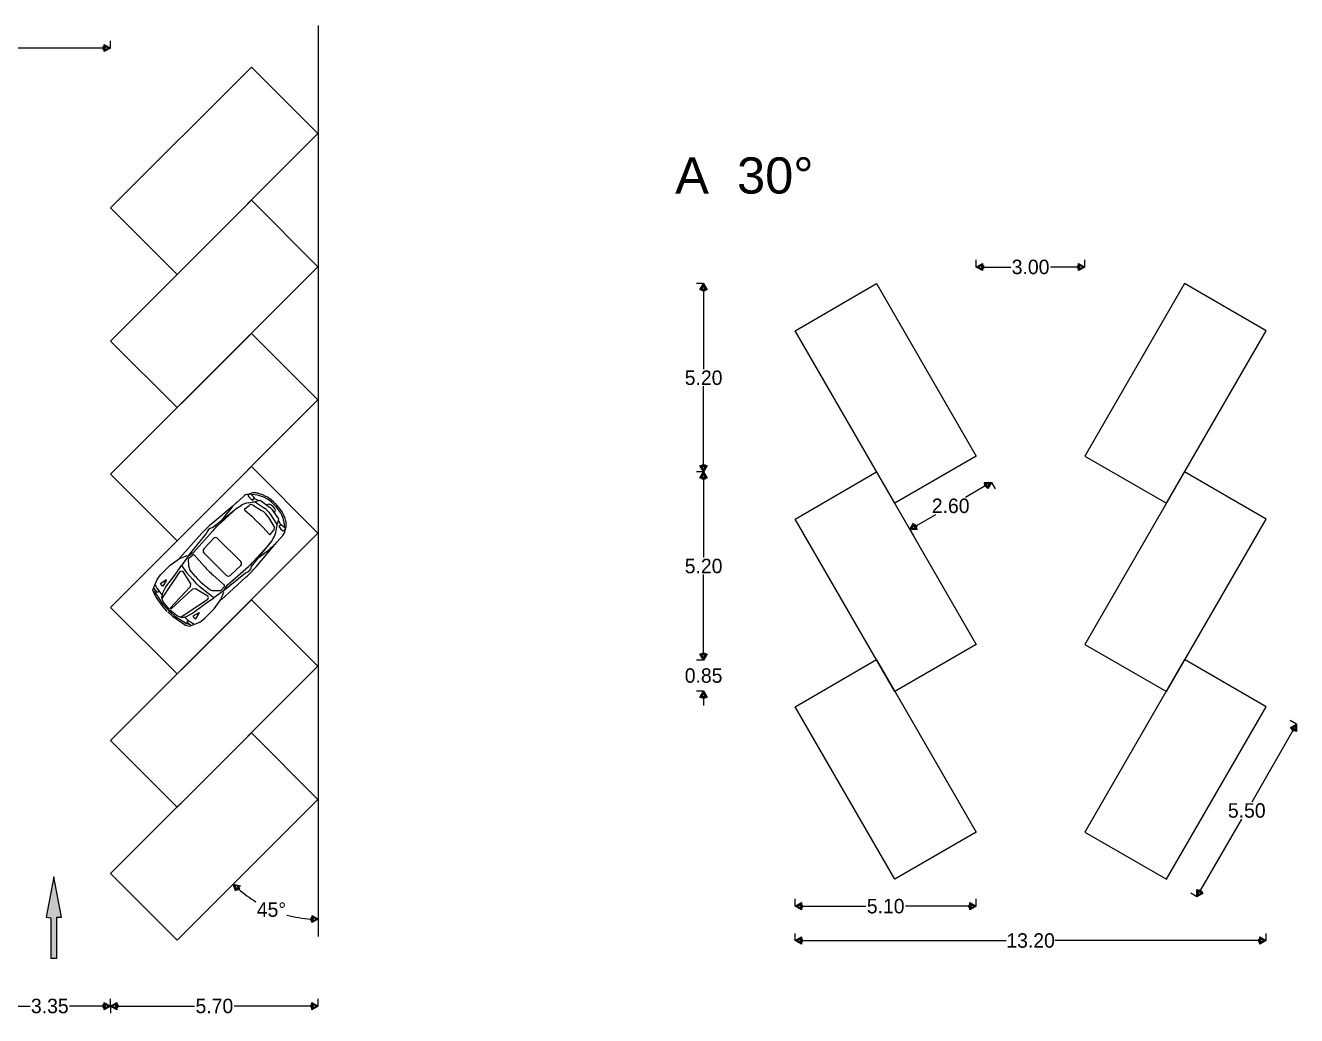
# Model space of a CAD drawing. Header units: millimetres. Extents: x 1475 to 1614, y 937 to 997.
# Drawn here: x 1551.26 to 1586.36, y 967.73 to 995.07 of the extents above; entities that cross this region are included whole.
import ezdxf

# ---------------------------------------------------------------- set-up
doc = ezdxf.new("R2010")
doc.units = ezdxf.units.MM
doc.styles.add('Century Gothic', font='GOTHIC.TTF')
doc.styles.get("Standard").update_dxf_attribs({"font": 'arial.ttf'})
doc.dimstyles.new('Mgc', dxfattribs={"dimscale": 50, "dimtxt": 0.008, "dimasz": 0.004, "dimexe": 0.004, "dimexo": 0, "dimgap": 0.0005, "dimtad": 0, "dimtih": 1, "dimtoh": 1, "dimzin": 1, "dimdsep": 46, "dimtxsty": 'Century Gothic', "dimblk": 'Flecha', "dimcen": 0, "dimclrd": 1, "dimclre": 1, "dimclrt": 256, "dimadec": 1, "dimazin": 0, "dimtfac": 1, "dimtofl": 0, "dimtmove": 0, "dimatfit": 3, "dimldrblk": 'Flecha', "dimfxl": 0, "dimfxlon": 1, "dimtolj": 1, "dimlwd": -1, "dimlwe": -1, "dimarcsym": 0})

# ---------------------------------------------------------------- blocks, each defined once
blk = doc.blocks.new('Flecha')
blk.add_hatch(color=256).paths.add_polyline_path([(-0.72, 0.05), (-1, 0.05), (-1, 0.2), (-0.87, 0.2), (-0.87, 0.5), (0, 0), (-0.87, -0.5), (-0.87, -0.2), (-1, -0.2), (-1, -0.05), (-0.72, -0.05), (-0.72, -0.24), (-0.3, 0), (-0.72, 0.24)])
blk.add_lwpolyline([(-0.72, 0.05), (-1, 0.05), (-1, 0.2), (-0.87, 0.2), (-0.87, 0.5), (0, 0), (-0.87, -0.5), (-0.87, -0.2), (-1, -0.2), (-1, -0.05), (-0.72, -0.05), (-0.72, -0.24), (-0.3, 0), (-0.72, 0.24), (-0.72, 0.05)])
blk = doc.blocks.new('*D8')
at = {"color": 1, "transparency": 16777216}
for p, q in [((1550.257, 967.992), (1550.257, 967.792)), ((1550.457, 967.992), (1551.389, 967.992)), ((1553.407, 967.992), (1552.475, 967.992)), ((1553.607, 967.992), (1553.607, 967.792))]:
    blk.add_line(p, q, dxfattribs=at)
at = {"layer": 'Defpoints', "color": 0, "transparency": 16777216}
for p in [(1550.257, 973.487), (1553.607, 973.487), (1553.607, 967.992)]:
    blk.add_point(p, dxfattribs=at)
at = {"color": 1, "transparency": 16777216, "xscale": 0.2, "yscale": 0.2, "zscale": 0.2, "rotation": 180}
blk.add_blockref('Flecha', (1550.257, 967.992), dxfattribs=at)
at = {"color": 1, "transparency": 16777216, "xscale": 0.2, "yscale": 0.2, "zscale": 0.2}
blk.add_blockref('Flecha', (1553.607, 967.992), dxfattribs=at)
at = {"transparency": 16777216, "insert": (1551.932, 967.992), "char_height": 0.4, "attachment_point": 5, "style": 'Century Gothic'}
blk.add_mtext('\\A1;3.35', dxfattribs=at)
blk = doc.blocks.new('*D9')
at = {"color": 1, "transparency": 16777216}
for p, q in [((1553.607, 967.992), (1553.607, 968.192)), ((1553.807, 967.992), (1555.931, 967.992)), ((1559.144, 967.992), (1557.021, 967.992)), ((1559.344, 967.992), (1559.344, 968.192))]:
    blk.add_line(p, q, dxfattribs=at)
at = {"layer": 'Defpoints', "color": 0, "transparency": 16777216}
for p in [(1553.607, 967.992), (1559.344, 967.992), (1559.344, 967.992)]:
    blk.add_point(p, dxfattribs=at)
at = {"color": 1, "transparency": 16777216, "xscale": 0.2, "yscale": 0.2, "zscale": 0.2, "rotation": 180}
blk.add_blockref('Flecha', (1553.607, 967.992), dxfattribs=at)
at = {"color": 1, "transparency": 16777216, "xscale": 0.2, "yscale": 0.2, "zscale": 0.2}
blk.add_blockref('Flecha', (1559.344, 967.992), dxfattribs=at)
at = {"color": 0, "transparency": 16777216, "insert": (1556.476, 967.992), "char_height": 0.4, "attachment_point": 5, "style": 'Century Gothic'}
blk.add_mtext('\\A1;5.70', dxfattribs=at)
blk = doc.blocks.new('*D10')
at = {"color": 1, "transparency": 16777216}
for start, end in [(228.4539, 238.7179), (254.8971, 266.5461)]:
    blk.add_arc((1559.344, 973.708), 3.318, start, end, dxfattribs=at)
at = {"layer": 'Defpoints', "color": 0, "transparency": 16777216}
for p in [(1559.344, 995.071), (1559.335, 973.699), (1558.486, 970.503), (1555.446, 969.81), (1559.344, 969.916)]:
    blk.add_point(p, dxfattribs=at)
at = {"color": 1, "transparency": 16777216, "xscale": 0.2, "yscale": 0.2, "zscale": 0.2}
for p, rotation in [((1556.998, 971.362), 136.7269426021125), ((1559.344, 970.39), 358.2730573978895)]:
    blk.add_blockref('Flecha', p, dxfattribs=dict(at, rotation=rotation))
at = {"transparency": 16777216, "insert": (1558.051, 970.653), "char_height": 0.4, "attachment_point": 5, "style": 'Century Gothic'}
blk.add_mtext('\\A1;45°', dxfattribs=at)
blk = doc.blocks.new('*D12')
at = {"color": 1, "transparency": 16777216}
for p, q in [((1553.607, 994.447), (1553.607, 994.647)), ((1540.641, 994.447), (1540.641, 994.247)), ((1540.841, 994.447), (1546.457, 994.447)), ((1553.407, 994.447), (1547.792, 994.447))]:
    blk.add_line(p, q, dxfattribs=at)
at = {"layer": 'Defpoints', "color": 0, "transparency": 16777216}
for p in [(1540.641, 994.447), (1553.607, 994.447), (1553.607, 994.447)]:
    blk.add_point(p, dxfattribs=at)
at = {"color": 1, "transparency": 16777216, "xscale": 0.2, "yscale": 0.2, "zscale": 0.2, "rotation": 180}
blk.add_blockref('Flecha', (1540.641, 994.447), dxfattribs=at)
at = {"color": 1, "transparency": 16777216, "xscale": 0.2, "yscale": 0.2, "zscale": 0.2}
blk.add_blockref('Flecha', (1553.607, 994.447), dxfattribs=at)
at = {"transparency": 16777216, "insert": (1547.124, 994.447), "char_height": 0.4, "attachment_point": 5, "style": 'Century Gothic'}
blk.add_mtext('\\A1;12.85', dxfattribs=at)
blk = doc.blocks.new('*D13')
at = {"color": 1, "transparency": 16777216}
for p, q in [((1577.511, 988.4), (1577.511, 988.6)), ((1577.711, 988.4), (1578.465, 988.4)), ((1580.311, 988.4), (1579.557, 988.4)), ((1580.511, 988.4), (1580.511, 988.6))]:
    blk.add_line(p, q, dxfattribs=at)
at = {"layer": 'Defpoints', "color": 0, "transparency": 16777216}
for p in [(1577.511, 988.4), (1580.511, 988.4), (1580.511, 988.4)]:
    blk.add_point(p, dxfattribs=at)
at = {"color": 1, "transparency": 16777216, "xscale": 0.2, "yscale": 0.2, "zscale": 0.2, "rotation": 180}
blk.add_blockref('Flecha', (1577.511, 988.4), dxfattribs=at)
at = {"color": 1, "transparency": 16777216, "xscale": 0.2, "yscale": 0.2, "zscale": 0.2}
blk.add_blockref('Flecha', (1580.511, 988.4), dxfattribs=at)
at = {"transparency": 16777216, "insert": (1579.011, 988.4), "char_height": 0.4, "attachment_point": 5, "style": 'Century Gothic'}
blk.add_mtext('\\A1;3.00', dxfattribs=at)
blk = doc.blocks.new('*D14')
at = {"color": 1, "transparency": 16777216}
for p, q in [((1586.355, 975.773), (1586.182, 975.873)), ((1586.255, 975.6), (1585.116, 973.626)), ((1583.705, 971.183), (1584.844, 973.156)), ((1583.605, 971.01), (1583.432, 971.11))]:
    blk.add_line(p, q, dxfattribs=at)
at = {"layer": 'Defpoints', "color": 0, "transparency": 16777216}
for p in [(1586.355, 975.773), (1583.605, 971.01), (1583.605, 971.01)]:
    blk.add_point(p, dxfattribs=at)
at = {"color": 1, "transparency": 16777216, "xscale": 0.2, "yscale": 0.2, "zscale": 0.2}
for p, rotation in [((1586.355, 975.773), 60.00000000000035), ((1583.605, 971.01), 240.0000000000003)]:
    blk.add_blockref('Flecha', p, dxfattribs=dict(at, rotation=rotation))
at = {"transparency": 16777216, "insert": (1584.98, 973.391), "char_height": 0.4, "attachment_point": 5, "style": 'Century Gothic'}
blk.add_mtext('\\A1;5.50', dxfattribs=at)
blk = doc.blocks.new('*D15')
at = {"color": 1, "transparency": 16777216}
for p, q in [((1572.509, 970.749), (1572.509, 970.949)), ((1577.511, 970.749), (1577.511, 970.949)), ((1572.709, 970.749), (1574.465, 970.749)), ((1577.311, 970.749), (1575.555, 970.749))]:
    blk.add_line(p, q, dxfattribs=at)
at = {"layer": 'Defpoints', "color": 0, "transparency": 16777216}
for p in [(1572.509, 970.749), (1577.511, 970.749), (1577.511, 970.749)]:
    blk.add_point(p, dxfattribs=at)
at = {"color": 1, "transparency": 16777216, "xscale": 0.2, "yscale": 0.2, "zscale": 0.2, "rotation": 180}
blk.add_blockref('Flecha', (1572.509, 970.749), dxfattribs=at)
at = {"color": 1, "transparency": 16777216, "xscale": 0.2, "yscale": 0.2, "zscale": 0.2}
blk.add_blockref('Flecha', (1577.511, 970.749), dxfattribs=at)
at = {"transparency": 16777216, "insert": (1575.01, 970.749), "char_height": 0.4, "attachment_point": 5, "style": 'Century Gothic'}
blk.add_mtext('\\A1;5.10', dxfattribs=at)
blk = doc.blocks.new('*D16')
at = {"color": 1, "transparency": 16777216}
for p, q in [((1572.509, 969.8), (1572.509, 970)), ((1572.709, 969.8), (1578.34, 969.8)), ((1585.313, 969.8), (1579.682, 969.8)), ((1585.513, 969.8), (1585.513, 970))]:
    blk.add_line(p, q, dxfattribs=at)
at = {"layer": 'Defpoints', "color": 0, "transparency": 16777216}
for p in [(1572.509, 969.8), (1585.513, 969.8), (1585.513, 969.8)]:
    blk.add_point(p, dxfattribs=at)
at = {"color": 1, "transparency": 16777216, "xscale": 0.2, "yscale": 0.2, "zscale": 0.2, "rotation": 180}
blk.add_blockref('Flecha', (1572.509, 969.8), dxfattribs=at)
at = {"color": 1, "transparency": 16777216, "xscale": 0.2, "yscale": 0.2, "zscale": 0.2}
blk.add_blockref('Flecha', (1585.513, 969.8), dxfattribs=at)
at = {"transparency": 16777216, "insert": (1579.011, 969.8), "char_height": 0.4, "attachment_point": 5, "style": 'Century Gothic'}
blk.add_mtext('\\A1;13.20', dxfattribs=at)
blk = doc.blocks.new('*D17')
at = {"color": 1, "transparency": 16777216}
for p, q in [((1569.983, 987.941), (1569.783, 987.941)), ((1569.983, 987.741), (1569.983, 985.576)), ((1569.983, 982.941), (1569.983, 985.106)), ((1569.983, 982.741), (1569.783, 982.741))]:
    blk.add_line(p, q, dxfattribs=at)
at = {"layer": 'Defpoints', "color": 0, "transparency": 16777216}
for p in [(1574.761, 987.941), (1569.983, 982.741), (1574.761, 982.741)]:
    blk.add_point(p, dxfattribs=at)
at = {"color": 1, "transparency": 16777216, "xscale": 0.2, "yscale": 0.2, "zscale": 0.2}
for p, rotation in [((1569.983, 987.941), 90), ((1569.983, 982.741), 270)]:
    blk.add_blockref('Flecha', p, dxfattribs=dict(at, rotation=rotation))
at = {"transparency": 16777216, "insert": (1569.983, 985.341), "char_height": 0.4, "attachment_point": 5, "style": 'Century Gothic'}
blk.add_mtext('\\A1;5.20', dxfattribs=at)
blk = doc.blocks.new('*D18')
at = {"color": 1, "transparency": 16777216}
for p, q in [((1569.983, 982.741), (1569.783, 982.741)), ((1569.983, 982.541), (1569.983, 980.376)), ((1569.983, 977.741), (1569.983, 979.906)), ((1569.983, 977.541), (1569.783, 977.541))]:
    blk.add_line(p, q, dxfattribs=at)
at = {"layer": 'Defpoints', "color": 0, "transparency": 16777216}
for p in [(1574.761, 982.741), (1569.983, 977.541), (1574.761, 977.541)]:
    blk.add_point(p, dxfattribs=at)
at = {"color": 1, "transparency": 16777216, "xscale": 0.2, "yscale": 0.2, "zscale": 0.2}
for p, rotation in [((1569.983, 982.741), 90), ((1569.983, 977.541), 270)]:
    blk.add_blockref('Flecha', p, dxfattribs=dict(at, rotation=rotation))
at = {"transparency": 16777216, "insert": (1569.983, 980.141), "char_height": 0.4, "attachment_point": 5, "style": 'Century Gothic'}
blk.add_mtext('\\A1;5.20', dxfattribs=at)
blk = doc.blocks.new('*D19')
at = {"color": 1, "transparency": 16777216}
for p, q in [((1569.983, 977.741), (1569.983, 977.941)), ((1569.983, 977.541), (1569.783, 977.541)), ((1569.983, 976.691), (1569.783, 976.691)), ((1569.983, 976.491), (1569.983, 976.291))]:
    blk.add_line(p, q, dxfattribs=at)
at = {"layer": 'Defpoints', "color": 0, "transparency": 16777216}
for p in [(1569.983, 977.541), (1569.983, 976.691), (1569.983, 976.691)]:
    blk.add_point(p, dxfattribs=at)
at = {"color": 1, "transparency": 16777216, "xscale": 0.2, "yscale": 0.2, "zscale": 0.2}
for p, rotation in [((1569.983, 977.541), 270), ((1569.983, 976.691), 90)]:
    blk.add_blockref('Flecha', p, dxfattribs=dict(at, rotation=rotation))
at = {"transparency": 16777216, "insert": (1569.983, 977.116), "char_height": 0.4, "attachment_point": 5, "style": 'Century Gothic'}
blk.add_mtext('\\A1;0.85', dxfattribs=at)
blk = doc.blocks.new('*D20')
at = {"color": 1, "transparency": 16777216}
for p, q in [((1577.756, 982.353), (1577.211, 982.038)), ((1577.93, 982.453), (1578.03, 982.279)), ((1575.851, 981.253), (1576.397, 981.567)), ((1575.678, 981.153), (1575.778, 980.979))]:
    blk.add_line(p, q, dxfattribs=at)
at = {"layer": 'Defpoints', "color": 0, "transparency": 16777216}
for p in [(1577.511, 983.178), (1577.93, 982.453), (1575.259, 981.878)]:
    blk.add_point(p, dxfattribs=at)
at = {"color": 1, "transparency": 16777216, "xscale": 0.2, "yscale": 0.2, "zscale": 0.2}
for p, rotation in [((1577.93, 982.453), 30.00000000000193), ((1575.678, 981.153), 210.0000000000019)]:
    blk.add_blockref('Flecha', p, dxfattribs=dict(at, rotation=rotation))
at = {"transparency": 16777216, "insert": (1576.804, 981.803), "char_height": 0.4, "attachment_point": 5, "style": 'Century Gothic'}
blk.add_mtext('\\A1;2.60', dxfattribs=at)

msp = doc.modelspace()

# ---------------------------------------------------------------- hatches: boundary and pattern name
msp.add_hatch(color=256).paths.add_polyline_path([(1552.041, 971.557), (1551.83, 970.443), (1551.956, 970.432), (1551.956, 969.307), (1552.125, 969.307), (1552.125, 970.443), (1552.252, 970.443)])

# ---------------------------------------------------------------- linework, layer by layer
for p, q in [((1559.344, 995.071), (1559.344, 969.916)), ((1557.497, 993.922), (1553.607, 990.033)), ((1559.335, 992.084), (1557.497, 993.922)), ((1555.446, 988.195), (1559.335, 992.084)), ((1557.497, 990.245), (1553.607, 986.356)), ((1559.335, 988.407), (1557.497, 990.245)), ((1553.607, 990.033), (1555.446, 988.195)), ((1555.446, 984.518), (1559.335, 988.407)), ((1572.509, 986.641), (1574.761, 987.941)), ((1574.761, 987.941), (1577.511, 983.178)), ((1583.261, 987.941), (1580.511, 983.178)), ((1585.513, 986.641), (1583.261, 987.941)), ((1557.497, 986.568), (1553.607, 982.679)), ((1559.335, 984.73), (1557.497, 986.568)), ((1575.259, 981.878), (1572.509, 986.641)), ((1582.763, 981.878), (1585.513, 986.641)), ((1553.607, 986.356), (1555.446, 984.518)), ((1555.446, 980.841), (1559.335, 984.73)), ((1577.511, 983.178), (1575.259, 981.878)), ((1580.511, 983.178), (1582.763, 981.878)), ((1557.497, 982.891), (1553.607, 979.002)), ((1559.335, 981.053), (1557.497, 982.891)), ((1572.509, 981.441), (1574.761, 982.741)), ((1574.761, 982.741), (1577.511, 977.978)), ((1583.261, 982.741), (1580.511, 977.978)), ((1585.513, 981.441), (1583.261, 982.741)), ((1553.607, 982.679), (1555.446, 980.841)), ((1575.259, 976.678), (1572.509, 981.441)), ((1582.763, 976.678), (1585.513, 981.441)), ((1555.446, 977.164), (1559.335, 981.053)), ((1557.497, 979.214), (1553.607, 975.325)), ((1559.335, 977.376), (1557.497, 979.214)), ((1553.607, 979.002), (1555.446, 977.164)), ((1577.511, 977.978), (1575.259, 976.678)), ((1580.511, 977.978), (1582.763, 976.678)), ((1572.509, 976.259), (1574.761, 977.559)), ((1574.761, 977.559), (1577.511, 972.796)), ((1583.261, 977.559), (1580.511, 972.796)), ((1585.513, 976.259), (1583.261, 977.559)), ((1555.446, 973.487), (1559.335, 977.376)), ((1575.259, 971.496), (1572.509, 976.259)), ((1582.763, 971.496), (1585.513, 976.259)), ((1557.497, 975.537), (1553.607, 971.648)), ((1559.335, 973.699), (1557.497, 975.537)), ((1553.607, 975.325), (1555.446, 973.487)), ((1555.446, 969.81), (1559.335, 973.699)), ((1577.511, 972.796), (1575.259, 971.496)), ((1580.511, 972.796), (1582.763, 971.496)), ((1552.041, 971.557), (1551.83, 970.443)), ((1552.252, 970.443), (1552.041, 971.557)), ((1553.607, 971.648), (1555.446, 969.81)), ((1551.83, 970.443), (1551.956, 970.432)), ((1551.956, 970.432), (1551.956, 969.307)), ((1552.125, 969.307), (1552.125, 970.443)), ((1552.125, 970.443), (1552.252, 970.443)), ((1552.125, 969.307), (1551.956, 969.307))]:
    msp.add_line(p, q)
at = {"color": 0, "linetype": 'ByBlock'}
for p, q in [((1557.096, 981.901), (1557.278, 982.065)), ((1557.453, 982.139), (1557.399, 982.092)), ((1557.416, 982.118), (1557.448, 982.131)), ((1557.576, 982.034), (1557.471, 982.139)), ((1557.474, 982.142), (1557.504, 982.154)), ((1557.537, 981.961), (1557.577, 982.017)), ((1557.57, 982.01), (1557.708, 981.952)), ((1556.418, 981.327), (1556.994, 981.817)), ((1556.422, 981.205), (1557.109, 981.746)), ((1556.564, 981.256), (1557.096, 981.744)), ((1557.096, 981.744), (1557.215, 981.814)), ((1557.317, 981.688), (1557.509, 981.516)), ((1557.318, 981.727), (1557.432, 981.817)), ((1557.416, 981.887), (1557.525, 981.907)), ((1557.549, 981.823), (1557.78, 981.679)), ((1557.589, 981.905), (1557.63, 981.933)), ((1557.63, 981.933), (1557.738, 981.959)), ((1557.635, 981.884), (1557.859, 981.738)), ((1557.738, 981.959), (1557.998, 981.773)), ((1557.912, 981.836), (1557.978, 981.863)), ((1557.978, 981.863), (1558.039, 981.836)), ((1558.039, 981.836), (1558.088, 981.793)), ((1558.255, 981.443), (1558.068, 981.703)), ((1558.132, 981.743), (1558.088, 981.792)), ((1558.159, 981.682), (1558.132, 981.743)), ((1558.132, 981.616), (1558.159, 981.682)), ((1556.686, 981.41), (1556.852, 981.633)), ((1557.509, 981.516), (1557.659, 981.365)), ((1557.813, 981.212), (1557.662, 981.363)), ((1558.12, 981.253), (1557.975, 981.485)), ((1558.181, 981.34), (1558.034, 981.563)), ((1558.201, 981.294), (1558.229, 981.335)), ((1558.229, 981.335), (1558.255, 981.443)), ((1558.307, 981.275), (1558.248, 981.413)), ((1555.512, 980.361), (1556.13, 981.047)), ((1555.745, 980.405), (1556.254, 981.038)), ((1555.909, 980.528), (1556.429, 981.118)), ((1557.985, 981.022), (1557.813, 981.212)), ((1558.024, 981.023), (1558.114, 981.136)), ((1558.184, 981.12), (1558.203, 981.23)), ((1558.199, 980.801), (1558.362, 980.983)), ((1558.257, 981.241), (1558.314, 981.282)), ((1558.33, 981.281), (1558.436, 981.176)), ((1558.436, 981.158), (1558.389, 981.104)), ((1558.415, 981.121), (1558.428, 981.153)), ((1558.439, 981.179), (1558.451, 981.209)), ((1556.183, 980.615), (1556.455, 980.906)), ((1556.564, 980.907), (1557.206, 980.267)), ((1557.503, 980.126), (1558.043, 980.813)), ((1557.555, 980.268), (1558.041, 980.8)), ((1557.626, 980.122), (1558.115, 980.699)), ((1558.041, 980.8), (1558.111, 980.92)), ((1555.748, 980.413), (1555.567, 980.159)), ((1555.75, 980.428), (1555.909, 980.528)), ((1555.766, 980.138), (1555.765, 980.344)), ((1555.774, 980.363), (1555.878, 980.453)), ((1555.913, 980.451), (1556.19, 980.141)), ((1556.809, 979.886), (1556.184, 980.509)), ((1557.708, 980.39), (1557.931, 980.557)), ((1555.953, 979.858), (1555.801, 980.041)), ((1556.706, 979.447), (1557.337, 979.957)), ((1556.828, 979.611), (1557.417, 980.132)), ((1556.915, 979.885), (1557.204, 980.158)), ((1554.839, 979.61), (1554.855, 979.584)), ((1554.987, 979.659), (1555.139, 979.758)), ((1555.002, 979.626), (1554.987, 979.659)), ((1555.054, 979.583), (1555.021, 979.604)), ((1555.149, 979.748), (1555.054, 979.583)), ((1556.157, 979.654), (1556.342, 979.502)), ((1556.751, 979.615), (1556.44, 979.891)), ((1556.662, 979.213), (1557.346, 979.833)), ((1556.663, 979.475), (1556.753, 979.58)), ((1556.728, 979.452), (1556.828, 979.611)), ((1554.904, 979.414), (1554.809, 979.525)), ((1554.854, 979.407), (1554.828, 979.506)), ((1554.967, 979.228), (1554.854, 979.407)), ((1554.953, 979.445), (1554.904, 979.414)), ((1555.064, 979.082), (1554.967, 979.228)), ((1555, 979.388), (1555.033, 979.35)), ((1556.438, 979.467), (1556.644, 979.466)), ((1556.714, 979.449), (1556.46, 979.268)), ((1555.17, 978.964), (1555.064, 979.082)), ((1555.265, 978.869), (1555.383, 978.763)), ((1556.049, 978.85), (1555.884, 978.755)), ((1555.96, 978.687), (1556.059, 978.839)), ((1555.383, 978.763), (1555.529, 978.667)), ((1555.529, 978.667), (1555.709, 978.554)), ((1555.689, 978.7), (1555.652, 978.733)), ((1555.709, 978.554), (1555.808, 978.528)), ((1555.747, 978.653), (1555.716, 978.604)), ((1555.716, 978.604), (1555.827, 978.509)), ((1555.884, 978.755), (1555.906, 978.721)), ((1555.912, 978.539), (1555.885, 978.556)), ((1555.927, 978.703), (1555.96, 978.687))]:
    msp.add_line(p, q, dxfattribs=at)
for points in [[(1555.175, 978.889), (1555.058, 979.014), (1554.872, 979.282), (1554.814, 979.381), (1554.779, 979.489), (1554.896, 979.774), (1554.991, 979.9), (1555.257, 980.166), (1555.513, 980.353), (1555.723, 980.438)], [(1555.237, 978.945), (1555.065, 979.157), (1555.024, 979.273), (1555.053, 979.407), (1555.137, 979.573), (1555.407, 979.932), (1555.567, 980.159), (1555.708, 979.965), (1555.87, 979.776), (1555.967, 979.667)], [(1555.041, 979.261), (1555.531, 979.99), (1555.577, 980.011), (1555.608, 979.992), (1555.813, 979.655), (1555.804, 979.567), (1555.248, 978.969)], [(1555.246, 978.936), (1555.458, 978.764), (1555.574, 978.724), (1555.708, 978.753), (1555.874, 978.837), (1556.233, 979.108), (1556.46, 979.268), (1556.265, 979.409), (1556.076, 979.57), (1555.967, 979.667)], [(1555.19, 978.874), (1555.315, 978.757), (1555.584, 978.572), (1555.682, 978.514), (1555.791, 978.48), (1556.075, 978.597), (1556.202, 978.692), (1556.467, 978.959), (1556.654, 979.215), (1556.739, 979.425)], [(1555.562, 978.741), (1556.291, 979.232), (1556.312, 979.278), (1556.293, 979.309), (1555.955, 979.513), (1555.867, 979.504), (1555.27, 978.948)]]:
    msp.add_lwpolyline(points, dxfattribs=at)
for centre, radius, start, end in [((1557.469, 981.854), 0.284, 102.3299, 132.1824), ((1557.711, 982.28), 0.364, 211.0961, 241.3535), ((1557.462, 982.13), 0.0127, 45, 131.3304), ((1557.489, 981.272), 0.847, 41.2451, 89.5195), ((1557.561, 982.013), 0.152, 91.3836, 112.2014), ((1557.568, 981.73), 0.436, 75.4577, 91.3836), ((1557.567, 982.025), 0.0127, 324.6077, 45), ((1557.423, 981.172), 1.012, 43.0694, 75.4577), ((1558.32, 980.542), 1.829, 131.9998, 143.3676), ((1557.522, 981.287), 0.61, 100.07, 120.2551), ((1557.334, 981.707), 0.0254, 128.376, 228.115), ((1557.495, 981.737), 0.102, 58.1226, 128.376), ((1557.552, 981.757), 0.152, 56.7694, 100.07), ((1557.458, 981.162), 0.61, 31.9903, 58.1226), ((1557.525, 981.228), 0.61, 33.3436, 56.7694), ((1557.821, 981.525), 0.305, 35.7246, 54.3883), ((1557.569, 981.192), 0.847, 0.5935, 48.8679), ((1557.469, 981.127), 1.012, 14.6553, 47.0435), ((1558.393, 979.005), 3.048, 130.3952, 137.9452), ((1558.053, 981.256), 0.152, 350.0429, 33.3436), ((1558.026, 981.272), 0.436, 358.7293, 14.6553), ((1556.457, 981.001), 0.206, 99.6492, 169.7769), ((1557.801, 979.909), 1.829, 132.5491, 138.6237), ((1558.004, 981.038), 0.0254, 221.9979, 321.737), ((1557.584, 981.226), 0.61, 329.8579, 350.0429), ((1558.034, 981.199), 0.102, 321.737, 31.9903), ((1558.576, 981.416), 0.364, 208.7595, 239.0169), ((1558.321, 981.272), 0.0127, 45.113, 125.5053), ((1558.151, 981.174), 0.284, 317.9306, 347.783), ((1558.427, 981.167), 0.0127, 318.7825, 45.113), ((1558.31, 981.266), 0.152, 337.9116, 358.7293), ((1556.238, 980.563), 0.0762, 136.8201, 224.9989), ((1556.511, 980.853), 0.0762, 44.9245, 136.8201), ((1556.837, 982.022), 1.829, 306.7454, 318.1132), ((1555.79, 980.344), 0.0254, 130.7151, 180.3046), ((1555.894, 980.434), 0.0254, 41.7256, 130.7151), ((1557.152, 980.213), 0.0762, 313.2929, 45.1885), ((1556.205, 981.502), 1.829, 311.4893, 317.5638), ((1555.918, 980.139), 0.152, 180.3046, 219.6214), ((1558.464, 982.17), 3.048, 221.7256, 228.3874), ((1557.3, 980.16), 0.206, 280.336, 350.4638), ((1555.3, 982.092), 3.048, 312.1678, 319.7177), ((1556.149, 980.389), 1.524, 211.9166, 221.0811), ((1555.048, 979.647), 0.0508, 204.9787, 237.5384), ((1555.143, 979.751), 0.00762, 329.96, 123.1125), ((1557.127, 980.829), 1.524, 219.6214, 230.4916), ((1556.734, 979.596), 0.0254, 319.3979, 48.3874), ((1556.862, 979.94), 0.0762, 225.1141, 313.2929), ((1556.438, 979.619), 0.152, 230.4916, 269.8083), ((1556.644, 979.492), 0.0254, 269.8083, 319.3979), ((1556.077, 979.778), 1.219, 221.8942, 228.2188), ((1556.053, 978.843), 0.00762, 327.0005, 120.153), ((1556.688, 979.851), 1.524, 229.0319, 238.1964), ((1555.948, 978.749), 0.0508, 212.5746, 245.1342)]:
    msp.add_arc(centre, radius, start, end, dxfattribs=at)

# ---------------------------------------------------------------- texts
at = {"insert": (1569.198, 991.428), "char_height": 1, "width": 11.63131, "attachment_point": 1}
msp.add_mtext('A  30°', dxfattribs=at)

# ---------------------------------------------------------------- dimensions: what is measured, and where the dimension line sits
dim = msp.add_angular_dim_2l(base=(1558.486, 970.503), line1=((1559.344, 995.071), (1559.344, 969.916)), line2=((1555.446, 969.81), (1559.335, 973.699)), text='45°', dimstyle='Mgc')
dim.commit()
dim.dimension.update_dxf_attribs({"geometry": '*D10', "text_midpoint": (1558.051, 970.653), "dimtype": 162})
for base, p1, p2, text, picture, middle in [((1553.607, 994.447), (1540.641, 994.447), (1553.607, 994.447), '12.85', '*D12', (1547.124, 994.447)), ((1577.511, 970.749), (1572.509, 970.749), (1577.511, 970.749), '5.10', '*D15', (1575.01, 970.749)), ((1585.513, 969.8), (1572.509, 969.8), (1585.513, 969.8), '13.20', '*D16', (1579.011, 969.8))]:
    dim = msp.add_linear_dim(base=base, p1=p1, p2=p2, text=text, dimstyle='Mgc')
    dim.commit()
    dim.dimension.update_dxf_attribs({"geometry": picture, "text_midpoint": middle})
for base, p1, p2, picture, middle in [((1580.511, 988.4), (1577.511, 988.4), (1580.511, 988.4), '*D13', (1579.011, 988.4)), ((1553.607, 967.992), (1550.257, 973.487), (1553.607, 973.487), '*D8', (1551.932, 967.992))]:
    dim = msp.add_linear_dim(base=base, p1=p1, p2=p2, dimstyle='Mgc')
    dim.commit()
    dim.dimension.update_dxf_attribs({"geometry": picture, "text_midpoint": middle})
for base, p1, p2, picture, middle in [((1569.983, 982.741), (1574.761, 987.941), (1574.761, 982.741), '*D17', (1569.983, 985.341)), ((1569.983, 977.541), (1574.761, 982.741), (1574.761, 977.541), '*D18', (1569.983, 980.141)), ((1569.983, 976.691), (1569.983, 977.541), (1569.983, 976.691), '*D19', (1569.983, 977.116))]:
    dim = msp.add_linear_dim(base=base, p1=p1, p2=p2, angle=90, dimstyle='Mgc')
    dim.commit()
    dim.dimension.update_dxf_attribs({"geometry": picture, "text_midpoint": middle})
for p1, p2, distance, picture, middle in [((1575.259, 981.878), (1577.511, 983.178), -0.837, '*D20', (1576.804, 981.803)), ((1586.355, 975.773), (1583.605, 971.01), 0, '*D14', (1584.98, 973.391))]:
    dim = msp.add_aligned_dim(p1=p1, p2=p2, distance=distance, dimstyle='Mgc')
    dim.commit()
    dim.dimension.update_dxf_attribs({"geometry": picture, "text_midpoint": middle})
dim = msp.add_linear_dim(base=(1559.344, 967.992), p1=(1553.607, 967.992), p2=(1559.344, 967.992), text='5.70', dimstyle='Mgc', override={"dimclrt": 0})
dim.commit()
dim.dimension.update_dxf_attribs({"geometry": '*D9', "text_midpoint": (1556.476, 967.992)})

doc.saveas('drawing.dxf')
